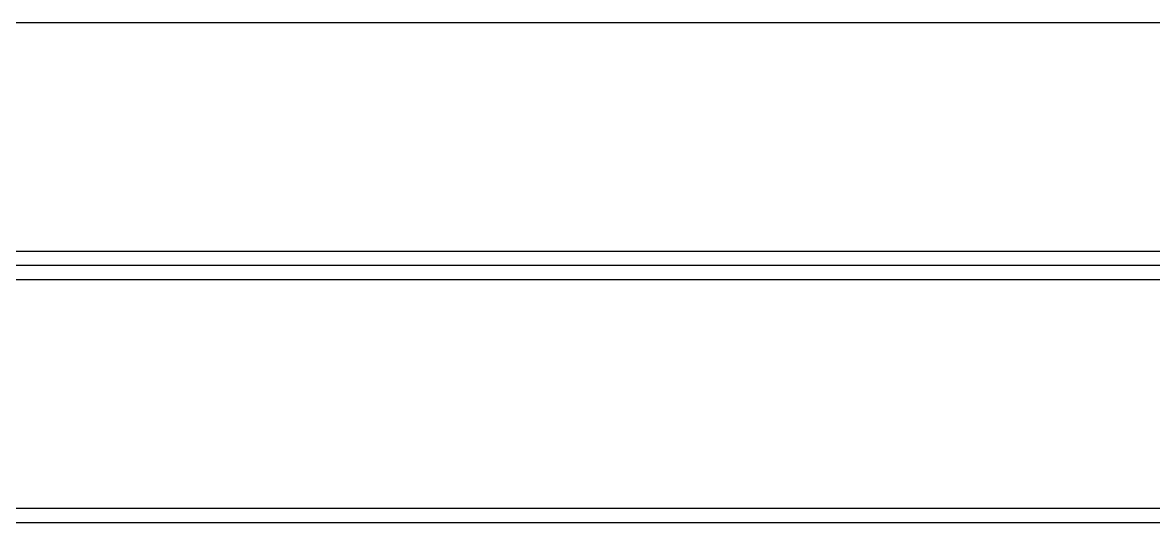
# Model space of a CAD drawing. Extents: x 69728788 to 150676229, y 20327566 to 43663798.
# Drawn here: x 75466143 to 75467043, y 20752844 to 20753243 of the extents above; entities that cross this region are included whole.
import ezdxf

# ---------------------------------------------------------------- set-up
doc = ezdxf.new("R2010")
doc.units = 0
doc.header["$LTSCALE"] = 1000
doc.header["$MEASUREMENT"] = 0
doc.layers.get('0').update_dxf_attribs({"linetype": 'CONTINUOUS'})

msp = doc.modelspace()

# ---------------------------------------------------------------- linework, layer by layer
at = {"color": 0, "linetype": 'Continuous'}
for p, q in [((75466122.35, 20753242.51), (75470168.99, 20753242.51)), ((75466122.35, 20753060.37), (75470168.99, 20753060.37)), ((75470168.99, 20753048.99), (75466122.35, 20753048.99)), ((75470168.99, 20753048.99), (75466122.35, 20753048.99)), ((75466122.35, 20753037.61), (75470168.99, 20753037.61)), ((75466122.35, 20752855.47), (75470168.99, 20752855.47)), ((75466122.35, 20752844.09), (75470168.99, 20752844.09))]:
    msp.add_line(p, q, dxfattribs=at)

doc.saveas('drawing.dxf')
